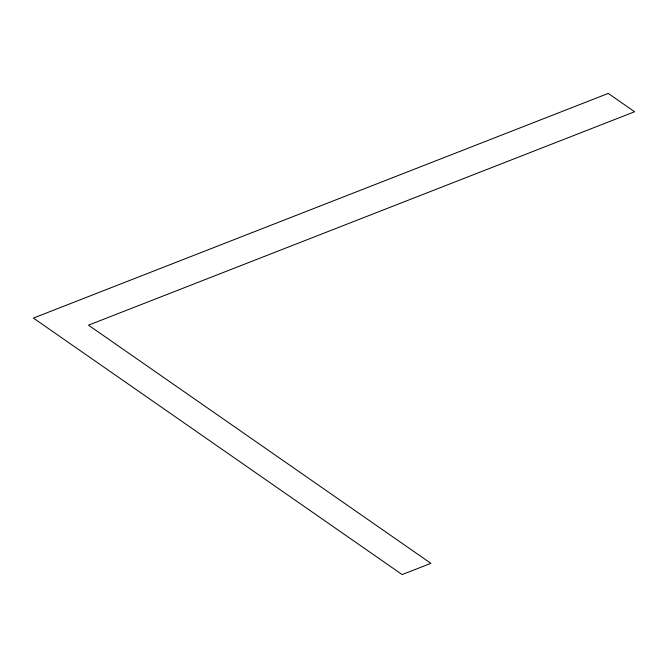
<?xml version="1.0" encoding="UTF-8"?>
<svg xmlns="http://www.w3.org/2000/svg" width="668" height="668" viewBox="0 0 668 668"><rect width="100%" height="100%" fill="white"/><g stroke="black" fill="none" stroke-linecap="round" stroke-linejoin="round"><path stroke-width="1" d="M608.264 93.42L33.4 318.077L402.144 574.58L430.885 563.349L88.485 325.166L634.6 111.74L608.264 93.42"/></g></svg>
